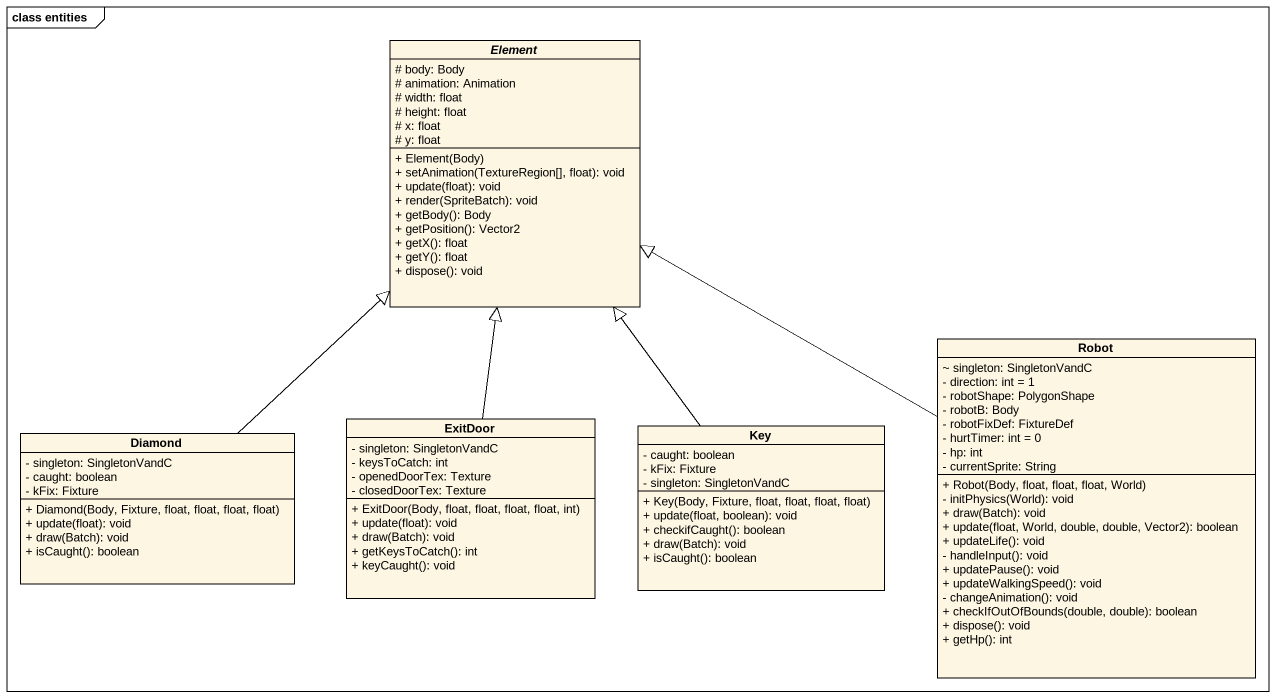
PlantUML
@startuml
mainframe class entities
hide circle
hide empty members
skinparam classAttributeIconSize 0
abstract class Element {
  # body: Body
  # animation: Animation
  # width: float
  # height: float
  # x: float
  # y: float
  + Element(Body)
  + setAnimation(TextureRegion[], float): void
  + update(float): void
  + render(SpriteBatch): void
  + getBody(): Body
  + getPosition(): Vector2
  + getX(): float
  + getY(): float
  + dispose(): void
}
class Robot {
  ~ singleton: SingletonVandC
  - direction: int = 1
  - robotShape: PolygonShape
  - robotB: Body
  - robotFixDef: FixtureDef
  - hurtTimer: int = 0
  - hp: int
  - currentSprite: String
  + Robot(Body, float, float, float, World)
  - initPhysics(World): void
  + draw(Batch): void
  + update(float, World, double, double, Vector2): boolean
  + updateLife(): void
  - handleInput(): void
  + updatePause(): void
  + updateWalkingSpeed(): void
  - changeAnimation(): void
  + checkIfOutOfBounds(double, double): boolean
  + dispose(): void
  + getHp(): int
}
class "Diamond" as Diamond_ {
  - singleton: SingletonVandC
  - caught: boolean
  - kFix: Fixture
  + Diamond(Body, Fixture, float, float, float, float)
  + update(float): void
  + draw(Batch): void
  + isCaught(): boolean
}
class ExitDoor {
  - singleton: SingletonVandC
  - keysToCatch: int
  - openedDoorTex: Texture
  - closedDoorTex: Texture
  + ExitDoor(Body, float, float, float, float, int)
  + update(float): void
  + draw(Batch): void
  + getKeysToCatch(): int
  + keyCaught(): void
}
class Key {
  - caught: boolean
  - kFix: Fixture
  - singleton: SingletonVandC
  + Key(Body, Fixture, float, float, float, float)
  + update(float, boolean): void
  + checkifCaught(): boolean
  + draw(Batch): void
  + isCaught(): boolean
}
Robot -left-|> Element
Diamond_ -up-|> Element
ExitDoor -up-|> Element
Key -up-|> Element
@enduml
